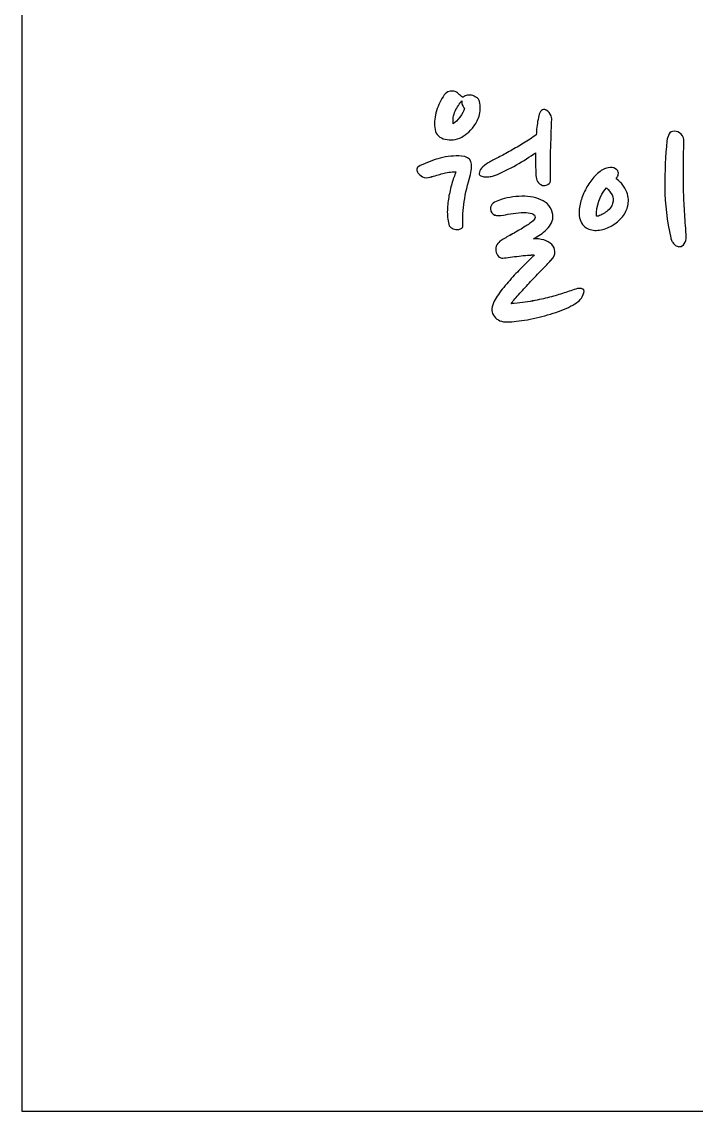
# Model space of a CAD drawing. Extents: x 4 to 1178, y 0 to 800.
# Drawn here: x 231.5 to 288.1, y 225.3 to 316.9 of the extents above; entities that cross this region are included whole.
import ezdxf

# ---------------------------------------------------------------- set-up
doc = ezdxf.new("R2010")
doc.units = 0
doc.header["$MEASUREMENT"] = 0
doc.layers.add('_U_B808_U_C774_U_C5B4_1', color=7, linetype='CONTINUOUS')

# ---------------------------------------------------------------- blocks, each defined once
blk = doc.blocks.new('BLOCK_5')
at = {"layer": '_U_B808_U_C774_U_C5B4_1', "color": 3}
blk.add_open_spline([(268.518, 299.722), (268.516, 299.604), (268.471, 299.524), (268.382, 299.481), (268.292, 299.438), (268.203, 299.409), (268.114, 299.396), (267.995, 299.382), (267.862, 299.402), (267.714, 299.455), (267.566, 299.507), (267.456, 299.593), (267.383, 299.711), (267.268, 300.079), (267.213, 300.469), (267.217, 300.88), (267.221, 301.29), (267.259, 301.697), (267.33, 302.1), (267.4, 302.503), (267.489, 302.887), (267.597, 303.253), (267.704, 303.619), (267.819, 303.948), (267.941, 304.24), (267.51, 304.245), (267.139, 304.201), (266.827, 304.109), (266.515, 304.016), (266.165, 303.913), (265.779, 303.8), (265.526, 303.729), (265.311, 303.742), (265.134, 303.839), (264.957, 303.937), (264.825, 304.044), (264.737, 304.163), (264.678, 304.237), (264.65, 304.336), (264.651, 304.461), (264.652, 304.585), (264.75, 304.691), (264.944, 304.777), (265.48, 305.036), (266.041, 305.243), (266.629, 305.398), (267.216, 305.554), (267.806, 305.614), (268.399, 305.579), (268.814, 305.545), (269.075, 305.392), (269.184, 305.12), (269.292, 304.847), (269.285, 304.484), (269.162, 304.03), (268.916, 303.196), (268.741, 302.438), (268.638, 301.757), (268.535, 301.075), (268.495, 300.397), (268.518, 299.722)], degree=3, knots=[0, 0, 0, 0, 1, 1, 1, 2, 2, 2, 3, 3, 3, 4, 4, 4, 5, 5, 5, 6, 6, 6, 7, 7, 7, 8, 8, 8, 9, 9, 9, 10, 10, 10, 11, 11, 11, 12, 12, 12, 13, 13, 13, 14, 14, 14, 15, 15, 15, 16, 16, 16, 17, 17, 17, 18, 18, 18, 19, 19, 19, 20, 20, 20, 20], dxfattribs=at)
blk = doc.blocks.new('BLOCK_6')
at = {"layer": '_U_B808_U_C774_U_C5B4_1', "color": 3}
blk.add_open_spline([(269.956, 310.032), (270.011, 309.561), (269.97, 309.151), (269.833, 308.8), (269.696, 308.45), (269.526, 308.154), (269.323, 307.914), (269.121, 307.674), (268.915, 307.485), (268.706, 307.348), (268.497, 307.21), (268.348, 307.12), (268.258, 307.077), (267.752, 306.906), (267.289, 306.892), (266.868, 307.036), (266.447, 307.18), (266.209, 307.494), (266.155, 307.979), (266.115, 308.434), (266.167, 308.903), (266.313, 309.386), (266.459, 309.869), (266.675, 310.314), (266.961, 310.723), (267.081, 310.868), (267.215, 310.962), (267.364, 311.004), (267.512, 311.047), (267.646, 311.053), (267.764, 311.023), (267.912, 310.991), (268.045, 310.921), (268.163, 310.809), (268.28, 310.698), (268.39, 310.605), (268.493, 310.531), (268.493, 310.531), (268.538, 310.53), (268.538, 310.53), (268.642, 310.618), (268.769, 310.671), (268.918, 310.692), (269.066, 310.712), (269.214, 310.7), (269.362, 310.654), (269.51, 310.609), (269.639, 310.534), (269.749, 310.43), (269.859, 310.326), (269.928, 310.194), (269.956, 310.032)], degree=3, knots=[0, 0, 0, 0, 1, 1, 1, 2, 2, 2, 3, 3, 3, 4, 4, 4, 5, 5, 5, 6, 6, 6, 7, 7, 7, 8, 8, 8, 9, 9, 9, 10, 10, 10, 11, 11, 11, 12, 12, 12, 13, 13, 13, 14, 14, 14, 15, 15, 15, 16, 16, 16, 17, 17, 17, 17], dxfattribs=at)
blk = doc.blocks.new('BLOCK_7')
at = {"layer": '_U_B808_U_C774_U_C5B4_1', "color": 3}
blk.add_open_spline([(268.662, 309.605), (268.588, 309.664), (268.537, 309.727), (268.508, 309.793), (268.479, 309.86), (268.457, 309.929), (268.444, 310.003), (268.429, 310.076), (268.43, 310.15), (268.446, 310.223), (268.341, 310.107), (268.239, 309.975), (268.142, 309.83), (268.043, 309.684), (267.957, 309.527), (267.881, 309.359), (267.805, 309.191), (267.751, 309.016), (267.72, 308.833), (267.688, 308.649), (267.687, 308.47), (267.715, 308.294), (267.879, 308.409), (268.066, 308.594), (268.276, 308.849), (268.486, 309.103), (268.615, 309.355), (268.662, 309.605)], degree=3, knots=[0, 0, 0, 0, 1, 1, 1, 2, 2, 2, 3, 3, 3, 4, 4, 4, 5, 5, 5, 6, 6, 6, 7, 7, 7, 8, 8, 8, 9, 9, 9, 9], dxfattribs=at)
blk = doc.blocks.new('BLOCK_8')
at = {"layer": '_U_B808_U_C774_U_C5B4_1', "color": 3}
blk.add_open_spline([(274.835, 308.662), (274.867, 308.867), (274.921, 309.049), (274.997, 309.211), (275.072, 309.371), (275.169, 309.465), (275.289, 309.494), (275.452, 309.492), (275.61, 309.403), (275.764, 309.225), (275.918, 309.047), (275.994, 308.877), (275.992, 308.716), (275.953, 307.777), (275.922, 306.868), (275.898, 305.987), (275.874, 305.107), (275.874, 304.336), (275.897, 303.676), (275.909, 303.426), (275.826, 303.262), (275.647, 303.183), (275.469, 303.104), (275.327, 303.08), (275.224, 303.11), (275.017, 303.185), (274.873, 303.293), (274.794, 303.434), (274.713, 303.574), (274.667, 303.747), (274.654, 303.953), (274.643, 304.261), (274.635, 304.572), (274.63, 304.888), (274.626, 305.204), (274.626, 305.523), (274.629, 305.846), (274.151, 305.513), (273.614, 305.174), (273.017, 304.828), (272.421, 304.482), (271.81, 304.187), (271.185, 303.943), (271.08, 303.901), (270.954, 303.869), (270.806, 303.848), (270.657, 303.828), (270.516, 303.821), (270.383, 303.83), (270.249, 303.839), (270.135, 303.866), (270.039, 303.911), (269.943, 303.956), (269.896, 304.023), (269.896, 304.11), (269.898, 304.243), (269.962, 304.389), (270.09, 304.549), (270.217, 304.709), (270.408, 304.861), (270.662, 305.006), (270.9, 305.135), (271.183, 305.286), (271.511, 305.459), (271.839, 305.632), (272.182, 305.819), (272.54, 306.021), (272.898, 306.223), (273.259, 306.436), (273.625, 306.66), (273.991, 306.883), (274.345, 307.118), (274.689, 307.364), (274.708, 307.775), (274.756, 308.207), (274.835, 308.662)], degree=3, knots=[0, 0, 0, 0, 1, 1, 1, 2, 2, 2, 3, 3, 3, 4, 4, 4, 5, 5, 5, 6, 6, 6, 7, 7, 7, 8, 8, 8, 9, 9, 9, 10, 10, 10, 11, 11, 11, 12, 12, 12, 13, 13, 13, 14, 14, 14, 15, 15, 15, 16, 16, 16, 17, 17, 17, 18, 18, 18, 19, 19, 19, 20, 20, 20, 21, 21, 21, 22, 22, 22, 23, 23, 23, 24, 24, 24, 25, 25, 25, 25], dxfattribs=at)
blk = doc.blocks.new('BLOCK_9')
at = {"layer": '_U_B808_U_C774_U_C5B4_1', "color": 3}
blk.add_open_spline([(276.087, 300.438), (276.084, 300.218), (276.019, 300.013), (275.892, 299.823), (275.764, 299.634), (275.613, 299.459), (275.441, 299.3), (275.269, 299.14), (275.09, 299.002), (274.903, 298.887), (274.717, 298.771), (274.564, 298.677), (274.445, 298.605), (274.741, 298.631), (275.03, 298.603), (275.311, 298.519), (275.592, 298.436), (275.817, 298.309), (275.986, 298.138), (276.154, 297.968), (276.245, 297.769), (276.258, 297.541), (276.27, 297.313), (276.156, 297.069), (275.917, 296.807), (275.707, 296.574), (275.448, 296.302), (275.141, 295.99), (274.834, 295.677), (274.523, 295.353), (274.208, 295.019), (273.894, 294.685), (273.59, 294.357), (273.298, 294.038), (273.005, 293.718), (272.769, 293.427), (272.588, 293.164), (273.256, 293.216), (273.85, 293.292), (274.37, 293.389), (274.89, 293.486), (275.369, 293.592), (275.807, 293.704), (276.246, 293.818), (276.651, 293.938), (277.023, 294.066), (277.395, 294.194), (277.774, 294.315), (278.161, 294.429), (278.71, 294.511), (278.841, 294.283), (278.555, 293.742), (278.403, 293.465), (278.078, 293.201), (277.579, 292.949), (277.08, 292.697), (276.514, 292.475), (275.882, 292.283), (275.25, 292.092), (274.603, 291.937), (273.942, 291.819), (273.281, 291.701), (272.721, 291.637), (272.261, 291.627), (271.787, 291.617), (271.425, 291.767), (271.176, 292.078), (270.912, 292.389), (270.886, 292.778), (271.099, 293.245), (271.265, 293.596), (271.51, 293.975), (271.833, 294.383), (272.156, 294.79), (272.494, 295.18), (272.846, 295.55), (273.198, 295.921), (273.527, 296.259), (273.835, 296.564), (274.141, 296.869), (274.37, 297.101), (274.52, 297.262), (274.372, 297.263), (274.183, 297.254), (273.953, 297.234), (273.722, 297.215), (273.485, 297.191), (273.24, 297.164), (272.995, 297.137), (272.75, 297.107), (272.505, 297.073), (272.26, 297.038), (272.056, 297.015), (271.893, 297.002), (271.759, 296.974), (271.634, 297.019), (271.516, 297.138), (271.399, 297.256), (271.326, 297.418), (271.299, 297.624), (271.271, 297.786), (271.298, 297.947), (271.382, 298.108), (271.465, 298.268), (271.581, 298.392), (271.73, 298.478), (271.969, 298.622), (272.252, 298.785), (272.58, 298.965), (272.908, 299.145), (273.221, 299.325), (273.52, 299.506), (273.818, 299.686), (274.072, 299.856), (274.281, 300.016), (274.49, 300.175), (274.595, 300.306), (274.596, 300.409), (274.598, 300.57), (274.506, 300.681), (274.322, 300.742), (274.137, 300.802), (273.907, 300.83), (273.633, 300.826), (273.359, 300.821), (273.066, 300.795), (272.754, 300.747), (272.442, 300.698), (272.167, 300.654), (271.929, 300.612), (271.647, 300.556), (271.403, 300.558), (271.196, 300.619), (270.988, 300.68), (270.872, 300.85), (270.845, 301.129), (270.832, 301.334), (270.904, 301.495), (271.061, 301.611), (271.218, 301.727), (271.4, 301.813), (271.609, 301.87), (271.876, 301.97), (272.17, 302.048), (272.489, 302.103), (272.809, 302.159), (273.135, 302.188), (273.469, 302.192), (273.803, 302.196), (274.125, 302.167), (274.435, 302.105), (274.746, 302.043), (275.019, 301.946), (275.256, 301.811), (275.506, 301.691), (275.708, 301.506), (275.862, 301.255), (276.015, 301.003), (276.09, 300.731), (276.087, 300.438)], degree=3, knots=[0, 0, 0, 0, 1, 1, 1, 2, 2, 2, 3, 3, 3, 4, 4, 4, 5, 5, 5, 6, 6, 6, 7, 7, 7, 8, 8, 8, 9, 9, 9, 10, 10, 10, 11, 11, 11, 12, 12, 12, 13, 13, 13, 14, 14, 14, 15, 15, 15, 16, 16, 16, 17, 17, 17, 18, 18, 18, 19, 19, 19, 20, 20, 20, 21, 21, 21, 22, 22, 22, 23, 23, 23, 24, 24, 24, 25, 25, 25, 26, 26, 26, 27, 27, 27, 28, 28, 28, 29, 29, 29, 30, 30, 30, 31, 31, 31, 32, 32, 32, 33, 33, 33, 34, 34, 34, 35, 35, 35, 36, 36, 36, 37, 37, 37, 38, 38, 38, 39, 39, 39, 40, 40, 40, 41, 41, 41, 42, 42, 42, 43, 43, 43, 44, 44, 44, 45, 45, 45, 46, 46, 46, 47, 47, 47, 48, 48, 48, 49, 49, 49, 50, 50, 50, 51, 51, 51, 52, 52, 52, 53, 53, 53, 53], dxfattribs=at)
blk = doc.blocks.new('BLOCK_10')
at = {"layer": '_U_B808_U_C774_U_C5B4_1', "color": 3}
for points, knots in [([(269.956, 310.032), (270.011, 309.562), (269.97, 309.152), (269.833, 308.801), (269.695, 308.449), (269.526, 308.154), (269.323, 307.914), (269.121, 307.674), (268.915, 307.485), (268.706, 307.347), (268.497, 307.21), (268.347, 307.12), (268.259, 307.077), (267.753, 306.907), (267.289, 306.892), (266.868, 307.036), (266.447, 307.179), (266.209, 307.494), (266.154, 307.979), (266.115, 308.434), (266.167, 308.904), (266.313, 309.386), (266.459, 309.869), (266.675, 310.314), (266.961, 310.722), (267.08, 310.868), (267.215, 310.962), (267.364, 311.004), (267.513, 311.047), (267.646, 311.053), (267.764, 311.023), (267.912, 310.991), (268.045, 310.92), (268.162, 310.809), (268.28, 310.698), (268.39, 310.605), (268.494, 310.531), (268.494, 310.531), (268.538, 310.53), (268.538, 310.53), (268.642, 310.617), (268.769, 310.671), (268.918, 310.692), (269.066, 310.712), (269.214, 310.7), (269.362, 310.655), (269.509, 310.609), (269.639, 310.534), (269.749, 310.43), (269.859, 310.326), (269.928, 310.194), (269.956, 310.032)], [0, 0, 0, 0, 1, 1, 1, 2, 2, 2, 3, 3, 3, 4, 4, 4, 5, 5, 5, 6, 6, 6, 7, 7, 7, 8, 8, 8, 9, 9, 9, 10, 10, 10, 11, 11, 11, 12, 12, 12, 13, 13, 13, 14, 14, 14, 15, 15, 15, 16, 16, 16, 17, 17, 17, 17]), ([(268.662, 309.604), (268.588, 309.664), (268.537, 309.727), (268.508, 309.794), (268.479, 309.86), (268.458, 309.93), (268.443, 310.003), (268.429, 310.076), (268.43, 310.15), (268.446, 310.223), (268.341, 310.107), (268.239, 309.975), (268.142, 309.83), (268.044, 309.684), (267.957, 309.528), (267.881, 309.36), (267.805, 309.191), (267.752, 309.016), (267.72, 308.833), (267.688, 308.649), (267.686, 308.469), (267.715, 308.294), (267.879, 308.409), (268.066, 308.595), (268.276, 308.849), (268.486, 309.104), (268.615, 309.356), (268.662, 309.604)], [0, 0, 0, 0, 1, 1, 1, 2, 2, 2, 3, 3, 3, 4, 4, 4, 5, 5, 5, 6, 6, 6, 7, 7, 7, 8, 8, 8, 9, 9, 9, 9]), ([(274.835, 308.661), (274.867, 308.866), (274.921, 309.049), (274.996, 309.21), (275.072, 309.371), (275.169, 309.465), (275.289, 309.493), (275.451, 309.492), (275.61, 309.402), (275.764, 309.224), (275.918, 309.047), (275.994, 308.878), (275.993, 308.716), (275.953, 307.777), (275.922, 306.867), (275.898, 305.988), (275.874, 305.108), (275.874, 304.336), (275.897, 303.676), (275.909, 303.426), (275.826, 303.262), (275.647, 303.183), (275.468, 303.104), (275.328, 303.08), (275.224, 303.11), (275.017, 303.186), (274.874, 303.293), (274.794, 303.434), (274.713, 303.574), (274.667, 303.747), (274.654, 303.953), (274.643, 304.261), (274.635, 304.573), (274.631, 304.888), (274.626, 305.203), (274.625, 305.523), (274.629, 305.846), (274.151, 305.513), (273.614, 305.174), (273.017, 304.827), (272.42, 304.482), (271.81, 304.187), (271.185, 303.944), (271.08, 303.9), (270.954, 303.869), (270.806, 303.848), (270.657, 303.828), (270.516, 303.822), (270.383, 303.831), (270.25, 303.839), (270.135, 303.866), (270.039, 303.912), (269.943, 303.956), (269.896, 304.023), (269.897, 304.111), (269.898, 304.243), (269.962, 304.389), (270.09, 304.549), (270.217, 304.709), (270.408, 304.861), (270.662, 305.005), (270.9, 305.136), (271.183, 305.286), (271.511, 305.459), (271.839, 305.632), (272.182, 305.819), (272.54, 306.021), (272.898, 306.223), (273.259, 306.436), (273.625, 306.66), (273.991, 306.883), (274.345, 307.118), (274.689, 307.364), (274.707, 307.775), (274.756, 308.207), (274.835, 308.661)], [0, 0, 0, 0, 1, 1, 1, 2, 2, 2, 3, 3, 3, 4, 4, 4, 5, 5, 5, 6, 6, 6, 7, 7, 7, 8, 8, 8, 9, 9, 9, 10, 10, 10, 11, 11, 11, 12, 12, 12, 13, 13, 13, 14, 14, 14, 15, 15, 15, 16, 16, 16, 17, 17, 17, 18, 18, 18, 19, 19, 19, 20, 20, 20, 21, 21, 21, 22, 22, 22, 23, 23, 23, 24, 24, 24, 25, 25, 25, 25]), ([(268.518, 299.722), (268.516, 299.605), (268.471, 299.524), (268.382, 299.481), (268.292, 299.438), (268.203, 299.41), (268.114, 299.395), (267.995, 299.382), (267.862, 299.401), (267.714, 299.455), (267.567, 299.507), (267.456, 299.593), (267.383, 299.712), (267.268, 300.079), (267.213, 300.469), (267.217, 300.879), (267.221, 301.291), (267.259, 301.697), (267.33, 302.1), (267.4, 302.503), (267.489, 302.887), (267.597, 303.254), (267.704, 303.619), (267.819, 303.948), (267.941, 304.24), (267.51, 304.245), (267.14, 304.201), (266.827, 304.109), (266.515, 304.016), (266.165, 303.914), (265.778, 303.8), (265.526, 303.729), (265.311, 303.742), (265.134, 303.84), (264.957, 303.937), (264.825, 304.044), (264.737, 304.163), (264.678, 304.237), (264.65, 304.336), (264.651, 304.461), (264.652, 304.586), (264.75, 304.691), (264.944, 304.777), (265.48, 305.036), (266.041, 305.243), (266.629, 305.399), (267.216, 305.554), (267.806, 305.614), (268.399, 305.578), (268.813, 305.545), (269.075, 305.392), (269.184, 305.12), (269.292, 304.847), (269.285, 304.484), (269.162, 304.03), (268.916, 303.196), (268.741, 302.438), (268.639, 301.756), (268.535, 301.075), (268.495, 300.397), (268.518, 299.722)], [0, 0, 0, 0, 1, 1, 1, 2, 2, 2, 3, 3, 3, 4, 4, 4, 5, 5, 5, 6, 6, 6, 7, 7, 7, 8, 8, 8, 9, 9, 9, 10, 10, 10, 11, 11, 11, 12, 12, 12, 13, 13, 13, 14, 14, 14, 15, 15, 15, 16, 16, 16, 17, 17, 17, 18, 18, 18, 19, 19, 19, 20, 20, 20, 20]), ([(276.087, 300.437), (276.085, 300.218), (276.019, 300.013), (275.892, 299.823), (275.764, 299.634), (275.613, 299.459), (275.441, 299.299), (275.269, 299.14), (275.09, 299.002), (274.903, 298.887), (274.716, 298.771), (274.564, 298.678), (274.445, 298.605), (274.741, 298.631), (275.03, 298.603), (275.311, 298.519), (275.592, 298.436), (275.817, 298.309), (275.986, 298.138), (276.154, 297.968), (276.245, 297.769), (276.257, 297.541), (276.27, 297.313), (276.156, 297.068), (275.917, 296.808), (275.707, 296.574), (275.448, 296.302), (275.141, 295.99), (274.834, 295.677), (274.523, 295.353), (274.209, 295.02), (273.894, 294.685), (273.59, 294.357), (273.298, 294.038), (273.005, 293.718), (272.769, 293.427), (272.588, 293.165), (273.256, 293.216), (273.85, 293.291), (274.37, 293.388), (274.89, 293.486), (275.369, 293.591), (275.808, 293.705), (276.246, 293.818), (276.651, 293.938), (277.023, 294.066), (277.395, 294.195), (277.774, 294.315), (278.161, 294.429), (278.711, 294.511), (278.842, 294.283), (278.555, 293.743), (278.403, 293.466), (278.078, 293.201), (277.579, 292.949), (277.08, 292.698), (276.514, 292.475), (275.882, 292.283), (275.25, 292.092), (274.603, 291.937), (273.942, 291.819), (273.281, 291.701), (272.721, 291.638), (272.261, 291.626), (271.787, 291.617), (271.425, 291.767), (271.176, 292.078), (270.912, 292.389), (270.886, 292.777), (271.099, 293.246), (271.266, 293.596), (271.51, 293.975), (271.833, 294.383), (272.156, 294.79), (272.494, 295.179), (272.846, 295.55), (273.198, 295.921), (273.528, 296.259), (273.835, 296.564), (274.141, 296.869), (274.37, 297.102), (274.52, 297.262), (274.372, 297.264), (274.183, 297.254), (273.953, 297.234), (273.722, 297.215), (273.485, 297.191), (273.24, 297.164), (272.995, 297.137), (272.75, 297.107), (272.505, 297.073), (272.26, 297.038), (272.056, 297.015), (271.893, 297.002), (271.759, 296.974), (271.634, 297.019), (271.516, 297.138), (271.399, 297.256), (271.326, 297.418), (271.299, 297.624), (271.271, 297.786), (271.299, 297.947), (271.381, 298.108), (271.465, 298.268), (271.581, 298.392), (271.73, 298.478), (271.969, 298.623), (272.252, 298.785), (272.58, 298.966), (272.908, 299.146), (273.221, 299.326), (273.52, 299.506), (273.818, 299.686), (274.072, 299.856), (274.281, 300.016), (274.49, 300.175), (274.595, 300.306), (274.596, 300.409), (274.598, 300.57), (274.506, 300.681), (274.322, 300.742), (274.137, 300.803), (273.907, 300.831), (273.633, 300.826), (273.359, 300.82), (273.065, 300.794), (272.754, 300.747), (272.442, 300.698), (272.167, 300.654), (271.93, 300.612), (271.647, 300.556), (271.403, 300.559), (271.195, 300.62), (270.989, 300.68), (270.871, 300.85), (270.845, 301.129), (270.832, 301.335), (270.904, 301.495), (271.061, 301.611), (271.218, 301.727), (271.4, 301.813), (271.609, 301.87), (271.877, 301.97), (272.17, 302.048), (272.489, 302.103), (272.809, 302.159), (273.135, 302.188), (273.469, 302.192), (273.803, 302.196), (274.125, 302.167), (274.435, 302.105), (274.746, 302.044), (275.019, 301.946), (275.256, 301.811), (275.506, 301.691), (275.708, 301.506), (275.862, 301.254), (276.014, 301.004), (276.09, 300.732), (276.087, 300.437)], [0, 0, 0, 0, 1, 1, 1, 2, 2, 2, 3, 3, 3, 4, 4, 4, 5, 5, 5, 6, 6, 6, 7, 7, 7, 8, 8, 8, 9, 9, 9, 10, 10, 10, 11, 11, 11, 12, 12, 12, 13, 13, 13, 14, 14, 14, 15, 15, 15, 16, 16, 16, 17, 17, 17, 18, 18, 18, 19, 19, 19, 20, 20, 20, 21, 21, 21, 22, 22, 22, 23, 23, 23, 24, 24, 24, 25, 25, 25, 26, 26, 26, 27, 27, 27, 28, 28, 28, 29, 29, 29, 30, 30, 30, 31, 31, 31, 32, 32, 32, 33, 33, 33, 34, 34, 34, 35, 35, 35, 36, 36, 36, 37, 37, 37, 38, 38, 38, 39, 39, 39, 40, 40, 40, 41, 41, 41, 42, 42, 42, 43, 43, 43, 44, 44, 44, 45, 45, 45, 46, 46, 46, 47, 47, 47, 48, 48, 48, 49, 49, 49, 50, 50, 50, 51, 51, 51, 52, 52, 52, 53, 53, 53, 53])]:
    blk.add_open_spline(points, degree=3, knots=knots, dxfattribs=at)
blk = doc.blocks.new('BLOCK_11')
at = {"layer": '_U_B808_U_C774_U_C5B4_1', "color": 3}
blk.add_open_spline([(282.367, 301.299), (282.275, 300.962), (282.094, 300.649), (281.824, 300.358), (281.554, 300.067), (281.251, 299.831), (280.916, 299.652), (280.581, 299.471), (280.231, 299.365), (279.868, 299.332), (279.504, 299.299), (279.175, 299.372), (278.88, 299.551), (278.556, 299.745), (278.359, 300.085), (278.29, 300.57), (278.263, 300.922), (278.301, 301.285), (278.401, 301.658), (278.501, 302.031), (278.638, 302.389), (278.812, 302.733), (278.986, 303.076), (279.197, 303.397), (279.444, 303.695), (279.692, 303.993), (279.965, 304.236), (280.264, 304.424), (280.472, 304.539), (280.684, 304.603), (280.899, 304.616), (281.114, 304.628), (281.303, 304.56), (281.464, 304.412), (281.567, 304.293), (281.607, 304.168), (281.583, 304.037), (281.559, 303.905), (281.495, 303.78), (281.39, 303.664), (281.67, 303.471), (281.883, 303.263), (282.029, 303.041), (282.175, 302.82), (282.28, 302.602), (282.345, 302.389), (282.409, 302.175), (282.437, 301.973), (282.428, 301.783), (282.418, 301.592), (282.398, 301.431), (282.367, 301.299)], degree=3, knots=[0, 0, 0, 0, 1, 1, 1, 2, 2, 2, 3, 3, 3, 4, 4, 4, 5, 5, 5, 6, 6, 6, 7, 7, 7, 8, 8, 8, 9, 9, 9, 10, 10, 10, 11, 11, 11, 12, 12, 12, 13, 13, 13, 14, 14, 14, 15, 15, 15, 16, 16, 16, 17, 17, 17, 17], dxfattribs=at)
blk = doc.blocks.new('BLOCK_12')
at = {"layer": '_U_B808_U_C774_U_C5B4_1', "color": 3}
blk.add_open_spline([(279.757, 300.511), (279.846, 300.51), (279.961, 300.542), (280.103, 300.606), (280.244, 300.671), (280.382, 300.75), (280.517, 300.845), (280.651, 300.938), (280.774, 301.051), (280.887, 301.182), (281, 301.313), (281.071, 301.444), (281.102, 301.576), (281.179, 301.868), (281.163, 302.115), (281.054, 302.314), (280.945, 302.513), (280.787, 302.709), (280.582, 302.902), (279.997, 302.204), (279.722, 301.406), (279.757, 300.511)], degree=3, knots=[0, 0, 0, 0, 1, 1, 1, 2, 2, 2, 3, 3, 3, 4, 4, 4, 5, 5, 5, 6, 6, 6, 7, 7, 7, 7], dxfattribs=at)
blk = doc.blocks.new('BLOCK_13')
at = {"layer": '_U_B808_U_C774_U_C5B4_1', "color": 3}
blk.add_open_spline([(287.093, 306.755), (287.07, 306.007), (287.056, 305.306), (287.049, 304.653), (287.043, 304), (287.047, 303.368), (287.064, 302.76), (287.08, 302.15), (287.107, 301.537), (287.145, 300.92), (287.183, 300.304), (287.229, 299.657), (287.281, 298.982), (287.308, 298.732), (287.28, 298.516), (287.197, 298.333), (287.113, 298.15), (286.997, 298.031), (286.848, 297.974), (286.729, 297.945), (286.622, 297.95), (286.526, 297.988), (286.43, 298.025), (286.345, 298.085), (286.272, 298.167), (286.199, 298.248), (286.137, 298.337), (286.086, 298.433), (286.035, 298.528), (286.002, 298.62), (285.988, 298.709), (285.662, 300.136), (285.494, 301.539), (285.486, 302.918), (285.478, 304.298), (285.539, 305.604), (285.67, 306.835), (285.702, 307.084), (285.76, 307.285), (285.843, 307.439), (285.926, 307.592), (286.071, 307.668), (286.279, 307.665), (286.487, 307.663), (286.678, 307.577), (286.855, 307.407), (287.031, 307.236), (287.11, 307.019), (287.093, 306.755)], degree=3, knots=[0, 0, 0, 0, 1, 1, 1, 2, 2, 2, 3, 3, 3, 4, 4, 4, 5, 5, 5, 6, 6, 6, 7, 7, 7, 8, 8, 8, 9, 9, 9, 10, 10, 10, 11, 11, 11, 12, 12, 12, 13, 13, 13, 14, 14, 14, 15, 15, 15, 16, 16, 16, 16], dxfattribs=at)
blk = doc.blocks.new('BLOCK_14')
at = {"layer": '_U_B808_U_C774_U_C5B4_1', "color": 3}
for points, knots in [([(287.093, 306.755), (287.071, 306.007), (287.056, 305.306), (287.049, 304.652), (287.043, 304), (287.048, 303.369), (287.063, 302.759), (287.079, 302.15), (287.107, 301.537), (287.145, 300.921), (287.183, 300.304), (287.229, 299.657), (287.281, 298.982), (287.308, 298.732), (287.28, 298.516), (287.197, 298.333), (287.113, 298.15), (286.997, 298.031), (286.849, 297.974), (286.729, 297.945), (286.622, 297.95), (286.526, 297.988), (286.43, 298.026), (286.345, 298.085), (286.272, 298.166), (286.199, 298.248), (286.137, 298.337), (286.086, 298.433), (286.034, 298.528), (286.002, 298.621), (285.988, 298.709), (285.661, 300.135), (285.495, 301.539), (285.486, 302.919), (285.478, 304.298), (285.539, 305.604), (285.67, 306.835), (285.702, 307.085), (285.76, 307.285), (285.843, 307.439), (285.926, 307.592), (286.071, 307.668), (286.279, 307.666), (286.487, 307.664), (286.679, 307.577), (286.855, 307.407), (287.031, 307.236), (287.11, 307.019), (287.093, 306.755)], [0, 0, 0, 0, 1, 1, 1, 2, 2, 2, 3, 3, 3, 4, 4, 4, 5, 5, 5, 6, 6, 6, 7, 7, 7, 8, 8, 8, 9, 9, 9, 10, 10, 10, 11, 11, 11, 12, 12, 12, 13, 13, 13, 14, 14, 14, 15, 15, 15, 16, 16, 16, 16]), ([(282.367, 301.299), (282.275, 300.962), (282.094, 300.649), (281.824, 300.358), (281.554, 300.067), (281.251, 299.831), (280.916, 299.652), (280.581, 299.471), (280.231, 299.365), (279.868, 299.332), (279.504, 299.299), (279.175, 299.372), (278.88, 299.551), (278.555, 299.745), (278.359, 300.085), (278.29, 300.57), (278.263, 300.923), (278.3, 301.284), (278.401, 301.659), (278.501, 302.031), (278.638, 302.389), (278.812, 302.733), (278.986, 303.076), (279.197, 303.396), (279.444, 303.695), (279.692, 303.993), (279.965, 304.236), (280.264, 304.424), (280.472, 304.539), (280.684, 304.603), (280.899, 304.616), (281.114, 304.628), (281.303, 304.56), (281.465, 304.412), (281.567, 304.294), (281.607, 304.168), (281.583, 304.037), (281.56, 303.904), (281.495, 303.78), (281.39, 303.664), (281.67, 303.471), (281.883, 303.263), (282.029, 303.041), (282.175, 302.82), (282.28, 302.603), (282.345, 302.389), (282.409, 302.175), (282.437, 301.973), (282.427, 301.783), (282.418, 301.592), (282.398, 301.431), (282.367, 301.299)], [0, 0, 0, 0, 1, 1, 1, 2, 2, 2, 3, 3, 3, 4, 4, 4, 5, 5, 5, 6, 6, 6, 7, 7, 7, 8, 8, 8, 9, 9, 9, 10, 10, 10, 11, 11, 11, 12, 12, 12, 13, 13, 13, 14, 14, 14, 15, 15, 15, 16, 16, 16, 17, 17, 17, 17]), ([(279.757, 300.511), (279.846, 300.51), (279.961, 300.542), (280.102, 300.606), (280.244, 300.671), (280.382, 300.75), (280.516, 300.845), (280.651, 300.938), (280.774, 301.051), (280.887, 301.181), (281, 301.313), (281.071, 301.444), (281.102, 301.576), (281.179, 301.869), (281.163, 302.114), (281.054, 302.314), (280.945, 302.514), (280.787, 302.709), (280.582, 302.902), (279.996, 302.203), (279.721, 301.406), (279.757, 300.511)], [0, 0, 0, 0, 1, 1, 1, 2, 2, 2, 3, 3, 3, 4, 4, 4, 5, 5, 5, 6, 6, 6, 7, 7, 7, 7])]:
    blk.add_open_spline(points, degree=3, knots=knots, dxfattribs=at)
blk = doc.blocks.new('BLOCK_44')
at = {"layer": '_U_B808_U_C774_U_C5B4_1', "color": 7}
blk.add_lwpolyline([(231.468, 432.282), (231.468, 225.27), (438.479, 225.27), (438.479, 432.282), (231.468, 432.282)], dxfattribs=at)

msp = doc.modelspace()

# ---------------------------------------------------------------- block references
at = {"layer": '_U_B808_U_C774_U_C5B4_1'}
for name in ['BLOCK_44', 'BLOCK_10', 'BLOCK_6', 'BLOCK_7', 'BLOCK_8', 'BLOCK_14', 'BLOCK_13', 'BLOCK_5', 'BLOCK_11', 'BLOCK_12', 'BLOCK_9']:
    msp.add_blockref(name, (0, 0), dxfattribs=at)

doc.saveas('drawing.dxf')
